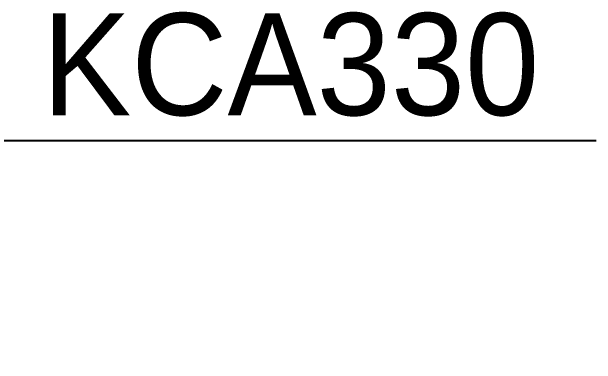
# Model space of a CAD drawing. Header units: millimetres. Extents: x 0 to 3800, y -67 to 2530.
# Drawn here: x 3449.6 to 3592.8, y 1020.9 to 1107.3 of the extents above; entities that cross this region are included whole.
import ezdxf

# ---------------------------------------------------------------- set-up
doc = ezdxf.new("R2010")
doc.units = ezdxf.units.MM
doc.layers.add('TEXT', color=7, linetype='Continuous')
doc.layers.add('치수선', color=7, linetype='Continuous')
doc.styles.add('____', font='')
doc.styles.add('타이틀', font='H2GTRM.TTF', dxfattribs={"height": 25})
doc.styles.get('____').set_extended_font_data('굴림')
doc.dimstyles.new('MSADIM', dxfattribs={"dimtxt": 33, "dimasz": 17, "dimexe": 10, "dimexo": 7.5, "dimgap": 10, "dimtad": 0, "dimtih": 1, "dimtoh": 1, "dimdec": 0, "dimzin": 1, "dimdsep": 46, "dimtxsty": '____', "dimcen": 11.25, "dimadec": 0, "dimazin": 0, "dimtfac": 1, "dimtdec": 0, "dimtix": 1, "dimtmove": 0, "dimatfit": 3, "dimfxl": 1, "dimtolj": 1, "dimtzin": 1, "dimarcsym": 0})

msp = doc.modelspace()

# ---------------------------------------------------------------- linework, layer by layer
at = {"layer": '치수선', "linetype": 'Continuous'}
msp.add_line((3452.56, 1075.78), (3592.78, 1075.78), dxfattribs=at)

# ---------------------------------------------------------------- texts
at = {"layer": 'TEXT', "insert": (3457.02, 1106.96), "char_height": 25, "width": 248.9925, "attachment_point": 1, "line_spacing_factor": 0.963855, "style": '타이틀'}
msp.add_mtext('\\A1;KCA330', dxfattribs=at)

# ---------------------------------------------------------------- leaders
at = {"layer": '치수선', "linetype": 'Continuous', "annotation_type": 0, "has_hookline": 1, "hookline_direction": 0}
msp.add_leader([(3406.58, 1020.9), (3435.56, 1075.78), (3452.56, 1075.78)], dimstyle='MSADIM', override={"dimtxt": 25}, dxfattribs=at)

doc.saveas('drawing.dxf')
